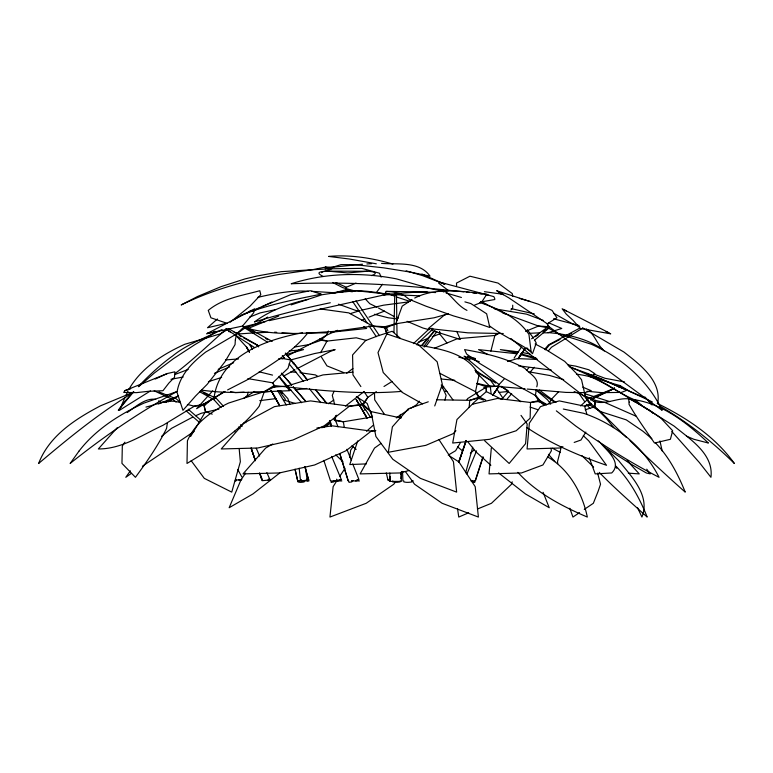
<?xml version="1.0" encoding="UTF-8"?>
<svg xmlns="http://www.w3.org/2000/svg" width="773" height="773" viewBox="0 0 773 773"><rect width="100%" height="100%" fill="white"/><g stroke="black" fill="none" stroke-linecap="round" stroke-linejoin="round"><path stroke-width="1.16" d="M472.844 404.202L473.24 403.062L486.352 391.602L486.555 385.553L476.854 383.331M512.702 305.19L512.673 308.176L510.914 310.012M393.969 332.409L394.752 294.155M491.328 448.079L489.038 473.897L521.514 472.96L542.917 464.979L551.42 450.717L550.946 448.243M335.917 282.57L346.333 287.256L346.439 290.851L352.333 291.779M352.71 463.868L358.933 479.579L355.754 480.941M469.163 407.255L469.723 400.327L479.328 397.042L485.734 400.105M400.839 478.574L401.602 471.462M536.762 386.819C539.844 378.49 529.292 373.639 524.848 368.344C506.228 358.015 485.376 353.232 464.583 349.609L466.583 353.976L479.888 363.552L503.387 377.813L535.38 395.486L539.651 400.395L546.743 404.453L559.285 400.897L584.601 406.192L591.355 404.076L600.466 411.594L626.536 437.566M657.639 403.67C662.075 380.925 639.571 364.296 623.937 352.053L582.649 327.887M349.754 457.249L350.662 450.195L353.232 446.543M167.297 423.246L166.61 428.319C157.953 445.837 147.015 461.568 135.439 477.308L121.96 463.394L122.318 446.031L124.878 442.175M389.969 477.018L389.36 480.941M390.027 476.69L389.428 480.574L389.901 479.946M392.829 480.941L392.674 481.937L396.936 482.352L400.056 481.937L400.211 480.941M536.249 390.065L535.38 395.486L539.216 401.786L539.651 400.395L530.539 402.491L497.406 398.462L472.264 404.24L456.94 419.546L452.698 443.035L489.676 439.306L516.19 430.754L530.143 418.222L530.539 402.491L538.829 401.448L539.651 400.395L538.597 401.622L546.366 404.897M561.266 446.929L557.449 461.916L557.816 463.655M228.798 330.767L228.663 331.578L230.557 331.772M351.831 290.967L346.497 289.517L346.188 291.025L346.333 287.256L356.034 283.092M442.475 291.247L442.794 289.711L463.897 291.817M448.04 313.906L434.107 317.79L395.728 323.79L384.993 326.699L384.751 327.887L386.046 328.119L386.171 327.018L384.654 327.568L386.867 333.926L377.997 352.604L383.215 372.518L402.115 392.326L422.483 403.864M490.855 351.193L494.865 335.482L497.677 333.617M444.9 400.182L446.118 395.322L441.219 384.944M248.181 392.24L247.302 395.486L245.698 397.283M512.19 481.811L511.542 484.217L491.454 503.291L477.385 509.03M465.636 472.796L472.69 447.209M548.859 327.404L548.405 327.018A1.188 0.696 54.2 0 0 547.902 326.96L548.27 328.119A1.188 0.696 54.2 0 0 548.762 328.187L548.975 328.023M475.385 480.941L483.067 457.017M334.902 419.768L336.371 415.236M395.708 294.049L396.414 294.542L394.462 294.445M357.735 440.91L349.773 464.554L366.441 463.887M475.124 480.941L482.912 456.998M424.203 347.077L424.841 345.116L428.812 339.762M434.735 405.941L442.301 384.326L437.16 361.783L418.193 344.594L386.867 333.926L384.993 326.699L372.663 326.061L334.564 331.375C305.731 333.24 276.29 336.091 248.036 328.467L278.724 316.041M458.853 462.186L466.138 440.755M458.882 462.148L466.206 440.668M458.689 461.925L466.09 440.542M576.436 374.2C591.519 375.852 605.52 381.678 620.023 385.553L619.473 387.041L601.916 379.041L590.688 374.915M548.55 328.148L549.11 326.699L547.265 323.79L509.098 298.04L496.633 290.716L538.269 304.175L552.048 310.398L556.908 317.79L547.265 323.79L548.221 327.056M472.767 480.941L472.371 481.937L474.844 482.304L474.1 481.937L474.496 480.941L470.95 480.941M466.911 474.052L476.555 450.852M125.091 397.158L119.428 410.328L150.464 390.925M328.419 330.989L326.583 335.173L320.331 340.507L319.935 339.047L326.583 335.173L337.54 330.293M334.091 391.264L332.284 395.322L334.603 404.26M551.072 399.631L558.55 391.853M549.13 403.748L551.023 399.709M320.582 352.73L327.018 341.086L356.285 337.801L366.412 340.439M334.332 418.715L335.714 415.845M126.057 395.061L128.057 391.07M129.052 389.08C141.372 367.9 162.987 354.16 184.844 344.265L220.15 333.926L227.281 329.704M190.622 436.484L205.492 411.594L203.705 404.076L194.361 406.192L163.142 425.218C142.358 434.822 122.028 449.045 98.355 448.958L117.177 427.759M245.466 327.25L245.254 328.206L246.007 326.96L272.231 341.395M166.321 402.221L167.355 400.395L178.447 395.931M460.476 442.533L455.626 450.717L448.243 455.104M585.847 432.088L580.948 440.04L574.184 442.427M652.335 401.941L630.121 391.602L620.023 385.553L619.183 386.906L588.417 373.736L570.145 367.185M336.332 481.579L333.134 486.671L329.945 517.06L366.189 503.291L393.795 484.217L395.322 482.072M466.96 310.369C456.988 305.461 452.002 295.518 442.794 289.711L441.943 291.073L443.992 292.01M294.242 364.469L294.098 363.165L292.436 362.788M339.656 476.439L345.058 468.303M376.673 292.194L382.49 284.222M266.849 472.593L269.738 479.221L267.98 479.956M514.093 358.102L521.389 347.193M492.855 395.013L499.01 386.133M492.759 395.129L498.933 386.229M492.739 395.235L498.904 386.394M518.074 358.904L524.925 349.077M130.366 470.805L125.796 477.308L131.352 473.405M419.227 401.129L416.676 404.666L410.84 408.26M466.94 399.631L467.791 398.462L484.932 387.988L484.082 387.602L484.932 387.988M425.768 346.662L436.822 331.646M331.627 456.379L341.318 479.579L337.782 480.941M400.839 474.409L402.984 471.511M245.611 473.086L240.963 479.917L229.166 507.716L252.945 493.947L279.787 472.931M442.185 388.181L443.663 386.355M547.651 347.077L549.284 345.116L560.029 339.386M545.303 349.86L547.535 347.193M507.02 399.158L511.697 393.699M530.413 371.832L534.317 367.281M548.357 350.884L551.478 347.241L582.571 328.187M501.551 399.496L508.595 391.293M526.597 370.354L528.945 367.619M544.607 349.406L548.521 344.855L579.856 328.052M421.768 345.434L434.89 330.612M421.971 345.173L434.774 330.728M307.132 479.956L305.364 466.834M634.855 401.622L635.947 400.395L643.445 406.782L674.182 426.136C689.7 439.112 713.856 453.741 710.947 477.308L699.304 462.457L671.785 431.46M133.652 391.698L118.308 410.328L125.748 400.337L133.062 392.326M504.18 379.041L497.551 386.162L486.14 387.041L486.555 385.553L525.012 388.761M243.746 423.285L221.242 448.958L257.631 448.021L292.861 440.04L324.274 425.778L349.435 406.192L362.759 404.076L367.822 397.38L376.383 391.611M455.925 430.716L453.142 433.672L425.817 445.345L388.307 452.282L392.384 426.831L408.279 408.82L428.281 401.796M620.023 385.553L618.864 386.78L645.716 398.124M307.867 332.854C291.798 353.512 268.289 366.141 246.655 380.152L227.61 389.921M138.348 386.49C148.967 375.427 160.204 364.875 172.688 355.918C187.366 343.917 205.386 337.994 222.025 329.54M212.72 390.819L196.613 408.695L225.04 391.467M124.994 390.578L123.699 392.413L136.415 392.645L148.503 391.293L162.958 390.732L168.872 383.079L174.514 377.301L174.833 371.813L167.326 373.533L124.994 390.578L130.676 388.761M413.429 343.618L429.865 328.283M417.372 343.579L432.967 329.037L431.904 328.206M587.441 399.631L588.707 398.462L614.583 388.297L614.177 387.988M580.61 405.931L587.354 399.709M188.873 410.067L188.912 409.294M138.599 386.732L154.3 373.04L173.268 358.778L194.748 344.729L217.397 331.298M470.371 453.336L473.859 450.147M366.547 431.276L373.456 425.034M217.416 318.969L207.512 327.742L225.793 323.472M230.17 322.225L250.075 306.127L260.81 294.745L259.815 290.716C242.239 295.576 222.692 298.281 208.256 310.398L210.923 317.79L227.291 323.394M534.423 340.275L548.888 328.119M345.444 406.086L363.803 391.747M233.784 319.79L241.959 315.007L290.986 294.561L310.34 290.716L321.23 294.146C294.494 299.586 267.352 304.717 241.959 315.007M161.538 436.32L171.587 428.319L192.709 417.111M243.775 398.288L254.568 391.447M346.681 373.233L352.894 368.518M226.528 328.863C209.609 343.695 193.685 359.455 175.674 373.04M127.207 412.54C135.314 407.062 145.421 397.612 155.731 399.37M321.645 427.749L323.964 427.198L330.264 422.406M364.711 410.183L365.127 409.168A1.498 0.744 -63.3 0 0 364.441 409.139M531.582 338.767L547.786 327.018M371.736 275.632C380.616 272.125 370.605 271.391 366.914 271.255L328.032 271.149C323.22 271.391 313.345 271.681 323.114 276.376M381.06 443.412L374.519 448.079L360.121 473.897L399.883 472.96L408.753 470.583M244.49 327.259L242.509 326.061L253.612 312.891L254.742 308.756L206.536 333.83L242.509 326.061L245.476 327.868M328.438 403.728L333.868 399.979M396.249 417.826L408.801 409.526M579.547 512.605L572.948 517.06L569.827 508.248M584.262 509.426L593.335 503.291L598.157 491.232L600.524 484.217L597.635 473.115M535.418 336.68L538.327 334.748M543.177 331.53L546.086 329.598M248.065 312.369L251.109 310.417M194.11 431.431L142.416 466.216M383.997 386.481L392.143 381.418M412.038 299.682L402.192 306.127L395.728 323.79L385.089 328.148L384.993 326.699L385.437 327.868L372.663 326.061L348.836 312.891L320.08 308.91M282.512 358.817L284.483 357.638M287.295 355.966L319.935 339.047L320.824 340.217L327.018 341.086L320.95 339.337M133.797 392.211C99.785 412.656 68.884 437.876 38.65 463.462C49.134 435.779 75.503 418.937 100.519 405.815L133.71 392.046M267.709 317.094L256.307 323.79L244.877 328.148L244.249 326.699L265.622 321.51M283.633 376.103L294.89 369.842M323.964 427.198L331.057 423.053M592.901 374.876L594.91 373.707L588.794 369.765L575.798 366.151L567.826 364.856M243.882 423.14L274.405 406.646L310.533 400.897L349.435 406.192L362.962 404.878L362.759 404.076L362.363 405.091L371.03 411.594L401.168 418.029M272.734 444.002L265.651 448.079L243.002 473.897L279.401 472.96L314.621 464.979L346.043 450.717L371.204 431.131L375.639 430.426M145.971 407.071C157.093 404.453 168.949 398.308 180.428 402.762M414.695 298.04C436.677 286.812 463.385 291.605 486.845 294.146L481.482 302.388L474.564 305.103M178.524 396.056L168.176 401.786L167.355 400.395L158.407 403.989M224.499 391.64L203.705 404.076L205.492 411.594L212.227 414.154M307.712 480.941L308.688 479.946L306.523 479.531M569.498 334.361L571.605 333.25M296.842 368.808L330.226 351.473L335.144 349.609L314.65 353.532L290.493 360.015M301.064 479.733L300.765 480.555L302.707 480.806L307.354 479.956M499.155 333.298L494.865 335.482L457.201 338.758L434.397 348.265M252.945 311.268L259.187 308.127M218.208 369.33L233.649 362.74M321.462 272.676L322.457 272.193M323.462 271.709L331.839 268.762L361.822 268.366L379.456 273.217L381.147 277.13M271.864 302.04L262.318 306.543M155.228 379.041L167.326 373.533M350.256 313.645L360.083 310.611M525.534 331.375L538.51 326.061L549.11 326.699C586.688 354.739 624.169 382.838 662.123 410.328C647.89 380.219 621.405 357.686 591.355 344.265L559.063 333.926L547.941 327.887L549.11 326.699L548.27 327.868L538.51 326.061L502.846 312.891M195.608 415.768L201.183 413.294L218.904 409.091M361.754 320.36L364.846 318.988M368.972 317.143L384.548 311.075M468.699 512.76L458.766 517.06L457.539 508.798M174.553 374.644L188.148 369.446M229.591 366.962L214.401 373.359M418.299 342.265L429.034 337.946M249.64 317.123L260.163 312.891L275.149 309.741M562.908 446.688L559.555 448.021L527.07 448.958L529.37 423.14L540.443 406.646L546.83 404.54M507.503 361.532L517.243 358.595L537.38 359.435M257.602 297.412C274.096 293.566 291.199 290.194 308.243 291.266M432.213 336.738L439.634 333.926L439.615 331.917M211.493 332.293L207.57 333.066M291.16 304.91L322.022 294.745L346.864 290.996L346.497 289.517L334.931 292.783L311.529 291.324M298.929 480.941L301.122 480.236M388.664 479.956L390.046 479.531M365.02 409.816L365.6 409.613L370.547 417.497M286.01 354.604L303.557 349.609L289.247 350.923M208.42 381.669L221.629 377.427M585.18 409.806L594.688 406.782L606.158 418.338L613.781 427.624M213.242 331.772L215.136 331.211M351.879 480.941L353.184 480.574M334.603 480.941L341.318 479.579M447.934 313.558L444.146 315.258L428.416 328.467L467.907 332.834L503.262 333.53M480.97 301.924L494.797 299.528L494.681 298.378L493.85 296.639L488.826 295.267L440.465 282.358L438.678 283.179L448.562 290.638L444.504 291.044M361.638 310.147L383.514 305.19L408.376 301.943M269.11 320.65L387.553 294.146L356.14 290.716L334.825 292.793M330.293 302.755C304.736 308.012 279.411 314.398 254.433 321.964C270.27 310.137 289.034 303.673 308.108 299.344M236.229 480.555L235.147 480.806L236.383 480.555L236.065 479.956M302.465 332.796C266.569 339.473 219.947 355.464 214.102 397.38L204.661 405.303L203.705 404.076L204.98 404.878L194.361 406.192L187.395 404.472M241.186 479.531L239.215 479.956M183.191 376.992L170.968 379.292M239.002 479.956L241.833 479.357M396.791 417.652L401.496 416.744M267.873 332.293L256.481 332.825M294.503 347.038L308.388 344.71L320.921 340.362L319.935 339.047M259.767 400.656L276.502 398.52M316.882 428.02L332.293 425.836L371.204 431.131L375.707 430.696M278.531 358.904L283.111 358.575L290.609 359.947L287.971 368.315L272.763 382.838L247.882 378.625M356.981 479.714L357.928 479.579M167.528 401.622L161.702 402.491L158.6 400.839M372.586 416.908L343.357 421.787L334.854 420.473M476.41 372.567L478.603 372.257M330.786 332.293L366.634 328.467L363.706 326.602M295.325 389.95L306.755 388.471M225.465 359.947L238.48 358.933M383.746 294.668C400.916 293.46 418.29 291.054 435.576 292.581M494.449 308.794L526.577 314.157L543.158 320.37M331.414 292.861L338.4 292.097M499.097 392.413L508.325 391.457M270.415 391.341L259.776 392.413L253.766 392.191M529.457 333.318L539.757 332.825M401.796 391.37C359.145 394.955 316.486 390.065 274.154 385.553L264.347 391.602L228.595 403.062C211.3 411.381 195.308 422.609 187.424 440.794L186.998 463.462C213.29 447.422 240.017 430.861 259.168 406.26L264.347 391.602L274.608 386.78L272.763 382.838L274.396 385.891M340.729 291.836L343.125 291.682M345.521 291.518L347.918 291.363M352.507 291.054C364.431 290.078 376.306 292.6 388.075 294.175M277.739 390.867L279.932 390.723M362.537 264.221L332.863 267.178L325.288 268.646L325.472 267.091L332.863 267.178L341.028 264.637L354.894 264.656L383.63 267.835L409.584 271.97L430.02 276.145C419.41 260.897 397.515 264.733 381.553 263.371M366.904 263.941L371.61 263.68M294.194 333.656L282.01 332.748M352.913 372.171L322.988 374.915L286.686 386.162L274.28 387.041L274.154 385.553L274.946 386.906M268.531 479.134L269.738 479.221M366.914 271.255L347.773 272.946L328.032 271.149M254.133 332.902L240.364 333.83L234.093 332.313M289.131 390.375L291.46 390.307M306.243 333.037L327.356 332.834M244.162 392.182L235.359 392.645L230.46 391.611M383.756 294.793L396.153 294.668L401.023 293.663L392.182 291.817L385.92 291.411L385.389 292.832L394.365 296.04M436.842 399.776L469.723 400.327L478.7 398.066L479.328 397.042L475.492 391.66L439.905 373.349M235.91 479.956L241.408 479.956M262.443 479.956L259.689 473.134L262.192 480.69L270.048 479.956M301.093 479.956L300.417 479.956L299.18 468.225M386.297 472.921L387.949 479.956L390.162 479.956M308.949 480.941L297.692 480.941L295.044 469.308M341.85 480.941L331.231 480.941L331.617 481.937L331.066 482.304L333.868 481.937L333.482 480.941M359.455 480.941L351.425 480.941L351.802 481.937L349.038 482.352L348.681 480.941M413.313 480.941L411.661 480.941L411.738 481.937L410.424 482.159A6.571 1.894 -3.3 0 1 406.125 482.304L403.912 481.937L403.825 480.941L402.917 480.941L402.549 471.433M548.086 332.622C566.909 334.042 586.746 338.468 602.554 349.309M542.984 332.786L547.757 332.834L561.758 328.467L548.627 322.756M386.548 291.344L427.372 292.03M419.739 295.856L395.563 294.697L395.96 293.18L404.221 295.489L409.081 299.277L425.981 306.195L453.596 315.935L470.544 320.824L489.831 327.51L486.642 313.79L470.825 303.557L464.902 301.876M389.621 480.806L387.959 479.956M628.285 473.153L639.271 473.897L627.164 460.66M444.678 391.293L446.958 391.447M274.589 332.177L276.705 332.342M290.832 371.9L296.561 372.344M381.881 293.692L392.085 294.542M441.315 379.021L454.814 380.297M587.026 391.293L601.761 392.645L621.424 392.413L626.922 390.259L617.936 386.162M518.509 365.813L551.352 370.074M442.794 289.711C392.5 283.962 341.782 281.903 291.208 283.749C325.133 272.927 361.609 272.077 396.423 278.869L429.334 288.358L442.552 291.16M479.878 293.856L482.13 294.098M528.732 371.813L549.622 375.475L563.681 379.611M484.41 291.682L503.397 294.339M299.982 372.692L315.403 374.915L317.452 376.132M397.428 318.93L388.288 317.79L374.451 314.273M527.254 389.061L565.981 392.413L584.803 392.645L591.248 390.732L582.745 387.128M466.254 291.991L469.52 292.445M472.805 292.909L476.081 293.363M606.1 331.878L606.592 331.955M516.973 353.792L478.555 349.609L487.985 354.604M416.676 344.739C439.054 348.874 467.771 352.372 478.951 375.388L475.492 391.66L479.086 398.404L479.328 397.042L478.439 398.288L483.705 400.114M259.158 371.813L272.54 375.108M376.316 263.796L349.174 258.984L328.641 256.423C350.343 254.52 372.132 257.998 392.935 264.095M518.606 351.879L500.363 349.609L517.35 353.068M522.017 352.488L529.747 353.976M630.285 399.071C618.178 396.916 606.351 405.361 594.118 401.448L595.229 400.395L604.959 402.491L635.986 416.183M632.401 399.448C662.374 403.177 687.158 423.015 708.406 443.035L693.922 439.306L686.453 436.156M563.295 409.033L583.673 413.294C615.82 424.145 643.629 446.881 659.069 477.308C630.014 462.447 602.582 444.852 575.885 426.136L556.338 410.859M485.608 294.658L488.826 295.267M359.484 311.132L355.657 310.398L338.506 304.175M553.536 318.785L579.122 325.539M333.868 419.671L343.357 421.787L344.304 427.488M458.814 357.223L470.042 359.754M624.565 381.939L605.017 378.297L594.012 374.103M503.494 294.668L501.194 294.146L497.126 290.851M534.288 313.906L511.224 308.611M587.345 374.093L589.567 374.644M520.297 354.527L537.109 359.145M461.423 297.479L446.04 292.948M520.654 353.802L535.882 357.822M406.173 270.83L422.348 275.546L444.291 284.039M306.533 479.221L307.325 479.733M429.092 329.685L422.86 328.013L407.091 321.326M431.199 330.274L460.36 339.463L456.737 331.317M283.71 400.018L295.17 403.448M354.846 290.986L342.748 287.633L332.69 282.474M519.359 298.349L530.239 301.489M410.154 301.47L396.153 296.88M584.407 393.612L609.675 401.574M475.298 358.488L467.713 356.218L475.53 359.329M479.569 302.494C498.44 308.504 517.466 317.461 528.945 334.361L531.119 351.638C517.688 342.13 502.411 335.666 489.299 325.733M440.465 282.358L444.919 283.923M530.046 407.071L537.718 409.651M476.854 383.572L486.555 386.906L486.555 385.553L485.879 386.78L486.352 391.602L501.783 399.457M606.998 332.09L610.709 333.83L580.233 328.467L573.102 320.37L566.28 314.157L562.155 308.756L608.873 332.748M394.172 316.505L378.432 307.983M396.298 317.278L398.433 318.051M479.328 361.754L464.09 356.218C475.82 365.755 487.241 375.707 499.426 384.751M569.005 366.325L595.326 378.239L606.969 384.529L635.126 401.786L635.947 400.395C619.55 393.766 605.472 382.616 588.939 376.219M158.929 391.921L167.702 395.418M169.896 396.288L173.181 397.602M574.126 391.582L582.716 395.051M579.789 326.844L572.349 323.79L553.951 313.413M560.473 452.466L552.55 448.243M421.952 274.038L444.533 284.184M535.119 343.975L545.738 349.473L564.667 361.349L576.561 373.581L581.538 379.727L585.538 397.38L590.466 405.303L591.355 404.076L585.538 397.38L531.37 355.416L510.982 338.564M343.801 372.625L326.969 365.89L321.491 357.165M154.146 390.8L173.355 399.757L176.08 402.134M481.057 301.615L505.213 313.915M480.777 301.489L486.526 304.456M657.253 403.38C686.598 417.807 715.093 436.484 734.35 463.462C711.856 441.296 686.859 421.478 659.379 405.835M377.04 307.229L369.774 303.692L365.204 298.851M200.4 390.636L216.179 398.308M203.714 392.752L209.058 395.389M214.401 398.037L215.213 398.462M226.837 328.776L228.905 329.897M239.253 335.482L241.321 336.593M243.389 337.714L257.051 345.116L258.124 346.42M507.948 390.52L500.518 386.287M245.882 327.665L255.312 332.863M265.796 338.642L267.883 339.791M199.637 391.727L214.034 399.738M475.994 371.697L490.517 380.355L494.295 385.379M474.951 370.306L495.735 383.041M228.547 328.689L257.042 344.855L258.617 346.681M357.155 397.177L367.175 403.429L372.161 416.647M588.668 398.346L583.799 395.486L595.229 400.395L594.688 406.782L595.229 400.395L594.514 401.786L590.611 399.496M635.802 402.192L649.687 410.473L653.03 413.294M526.973 427.633C551.507 444.04 578.697 455.732 606.515 465.278L588.668 440.774L583.315 435.692M547.902 457.075C569.363 469.636 582.349 493.174 587.325 517.06C561.971 506.16 536.655 493.039 517.852 472.371M536.404 389.94L554.792 402.433M245.176 328.187L267.439 342.159M449.857 456.157L458.911 461.916L475.211 486.671L478.4 517.06L442.156 503.291L414.55 484.217L405.361 471.511M225.706 328.844L254.066 347.241M539.409 390.075L555.961 402.453M606.061 448.243L632.459 464.979L646.296 472.96L650.209 473.897L646.74 469.192M564.329 309.741L566.396 311.19M520.857 401.776L501.609 386.326M168.688 401.448L167.355 400.395L168.205 401.622M356.372 396.607L358.682 398.462L364.46 408.811M535.902 389.843L547.593 399.854L550.666 404.192M457.529 446.813L462.302 450.717M484.71 440.794L509.165 463.462L525.592 443.634L527.186 424L521.012 415.372M201.608 390.094C230.654 394.452 260.298 391.64 289.604 390.732L279.44 377.301M586.185 328.863C595.036 333.926 596.766 344.642 604.254 350.961M589.944 408.424L586.33 404.356M249.379 344.41L251.264 347.077M400.433 338.39L392.182 331.279L378.007 335.82L365.61 340.555L352.585 354.942L352.952 374.915L360.875 386.558M186.08 410.83L198.816 421.894M175.597 398.279L180.109 402.211M188.245 409.275L200.893 420.28M352.005 445.76L356.169 449.393M629.966 440.62C648.006 458.244 666.355 475.463 685.245 492.121C677.979 474.207 668.954 456.882 655.446 442.842M593.625 467.085L581.924 455.674M475.598 371.678L490.343 386.819L491.068 393.225M598.283 440.9L600.061 442.533M601.413 443.828L618.709 460.718C631.01 475.994 650.692 495.493 641.919 517.06L637.59 507.764M490.874 465.278L476.178 452.079L467.791 441.779M335.714 454.824L343.077 461.896M599.239 472.371C614.496 488.063 630.981 502.411 647.175 517.06C639.773 498.392 630.005 480.632 615.936 466.138M498.614 472.931L525.456 493.947L549.236 507.716L543.09 492.295M526.848 347.831L532.5 353.696L536.269 343.038L534.636 340.081M600.834 443.344C607.269 451.046 622.304 462.805 611.714 472.96L595.22 473.897L589.239 457.78M223.542 406.376L216.276 398.375M240.471 424.744L242.084 426.493M236.18 335.753L246.432 346.922L249.36 352.092M535.303 394.993L543.622 405.091M548.434 454.331L554.859 461.549M213.947 399.66L221.068 407.613M238.49 427.054L240.074 428.822M644.856 396.955L652.035 404.975M281.043 390.993L287.875 398.646L289.827 404.356M651.832 438.716L642.904 431.218L626.275 419.865L600.466 411.594L589.963 405.091L591.355 404.076L584.601 406.192L586.862 414.173M257.051 344.98L258.617 346.797M291.653 385.022L281.382 373.156L291.576 384.925M305.808 401.4L293.151 386.79L305.702 401.313M279.005 376.354L301.615 402.733M442.359 385.379L452.959 399.854M285.43 353.29L307.577 380.065M315.973 390.22L326.66 403.148M285.372 353.174L307.48 380.026M315.828 390.133L326.496 403.081M446.978 342.932L439.634 333.926L439.605 331.52M282.309 355.551L284.58 358.324M289.102 363.861L303.422 381.408M309.461 388.79L320.766 402.636M527.302 329.704L533.476 338.168M280.889 391.64L282.251 393.467M279.159 390.935L285.411 399.39M191.182 460.708L204.275 478.352L231.745 492.121L240.355 461.732L239.157 448.524M579.016 393.467L584.775 401.728M234.48 431.218L235.127 432.126M496.952 389.138L502.856 398.085M438.987 439.644L453.451 461.732L456.64 492.121L420.396 478.352L392.79 459.278L375.891 436.484L371.03 411.594L362.759 404.076L362.962 405.303L367.822 397.38L364.035 391.476M245.341 421.981L245.872 422.763M355.976 300.803L379.408 335.656M346.497 289.517L347.802 291.45M352.894 301.847L366.953 322.747M368.953 325.733L376.316 336.68M384.539 414.454L374.712 399.854L374.49 393.177M615.608 466.448L616.757 468.303M277.536 390.52L286.271 404.955M356.227 399.544L366.508 417.13M367.078 418.087L356.16 399.39L366.982 418.038M271.043 390.365L279.246 404.839L271.023 390.288M271.41 391.206L279.565 405.709M237.784 469.646L241.901 477.009M251.322 347.193L252.462 349.299M256.25 448.282L259.622 456.012M386.577 327.665L387.911 331.008M334.477 417.864L338.033 426.841M346.922 449.277L351.377 460.505M336.603 479.183L337.472 481.415M251.099 448.137L255.39 460.64L251.196 448.195M251.157 448.195L255.37 460.669M259.583 473.153L261.883 479.956M323.829 460.418L330.535 480.941M329.569 420.502L331.327 426.203M339.782 453.577L348.246 480.941L339.811 453.606M329.704 420.57L331.462 426.271M305.055 467.365L308.727 480.236L304.804 466.486M303.895 480.941L304.156 481.937A6.261 1.44 -9.9 0 1 300.108 482.352L297.943 481.937L295.073 469.279M659.949 440.919L662.161 450.949M456.63 285.643L456.476 283.082L469.936 276.203L498.054 283.082L512.277 293.576L512.712 296.31M400.346 414.376L400.443 416.753M396.452 294.445L396.82 320.824M396.849 323.23L397.032 336.419M401.342 471.82L401.342 481.415L389.834 481.415L389.834 473.018M629.135 402.047L628.99 404.24C636.633 417.778 645.726 430.146 654.489 443.035L670.384 439.306L672.674 430.754L660.983 418.222L651.397 411.516L634.575 401.448L635.947 400.395L636.372 402.491L628.43 398.462L629.135 402.047M235.34 339.956L235.06 344.594L224.953 361.783L207.183 384.326L195.53 396.056L182.94 410.328L177.017 392.326C179.732 374.799 192.342 362.46 205.705 352.053L236.577 333.926L245.128 327.887L244.249 326.699L236.577 333.926L235.34 339.956M525.002 348.642L518.161 358.508L525.002 348.642M79.136 450.949L70.14 463.462C103.64 436.629 139.208 412.222 176.872 391.602L144.039 403.062C119.554 414.376 95.804 429.324 79.136 450.949M197.511 296.523L181.172 304.958C211.821 290.078 244.886 280.667 278.328 274.57L312.311 269.738L331.839 268.762L325.472 267.091L312.311 269.738L281.111 271.661L256.907 276.048L244.973 278.927L221.03 286.657L197.511 296.523M614.583 388.297L590.437 399.738L614.554 388.317M249.293 351.86L246.355 346.662L249.273 351.85M325.906 268.608L325.472 267.091L325.848 268.569M396.153 294.668L395.96 293.18L396.153 294.726"/></g></svg>
